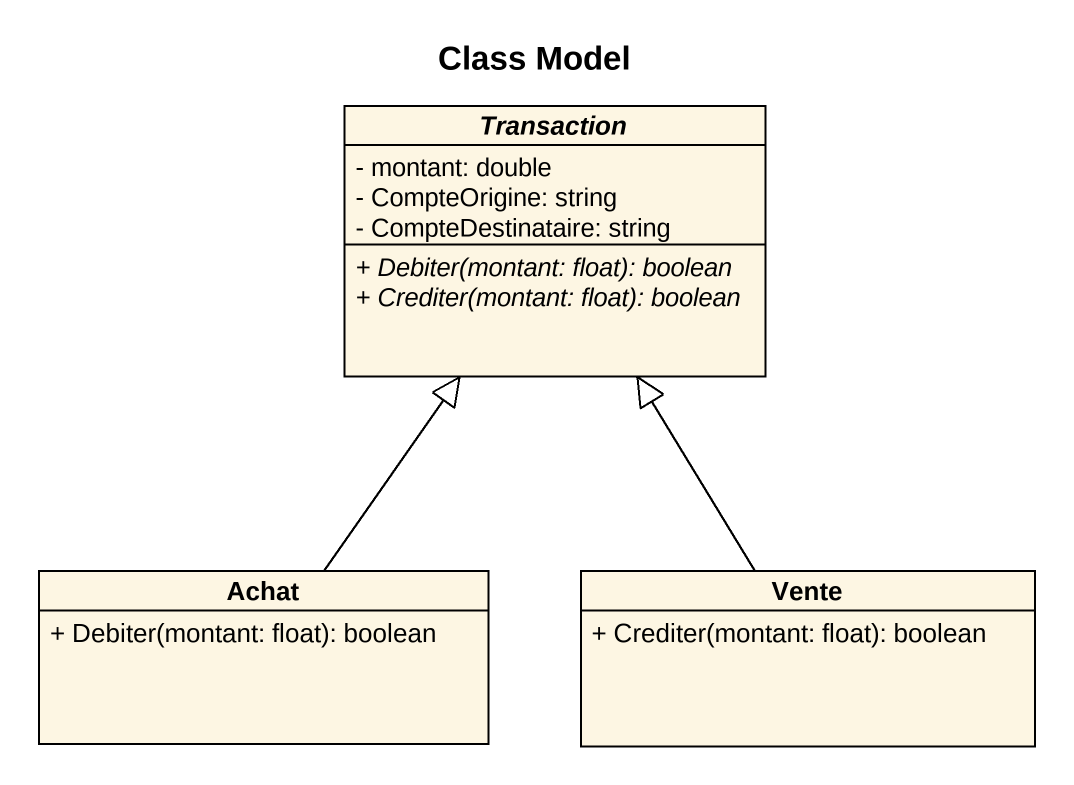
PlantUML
@startuml
title Class Model
hide circle
hide empty members
skinparam classAttributeIconSize 0
abstract class Transaction {
  - montant: double
  - CompteOrigine: string
  - CompteDestinataire: string
  {abstract} + Debiter(montant: float): boolean
  {abstract} + Crediter(montant: float): boolean
}
class Achat {
  + Debiter(montant: float): boolean
}
class Vente {
  + Crediter(montant: float): boolean
}
Achat -up-|> Transaction
Vente -up-|> Transaction
@enduml
